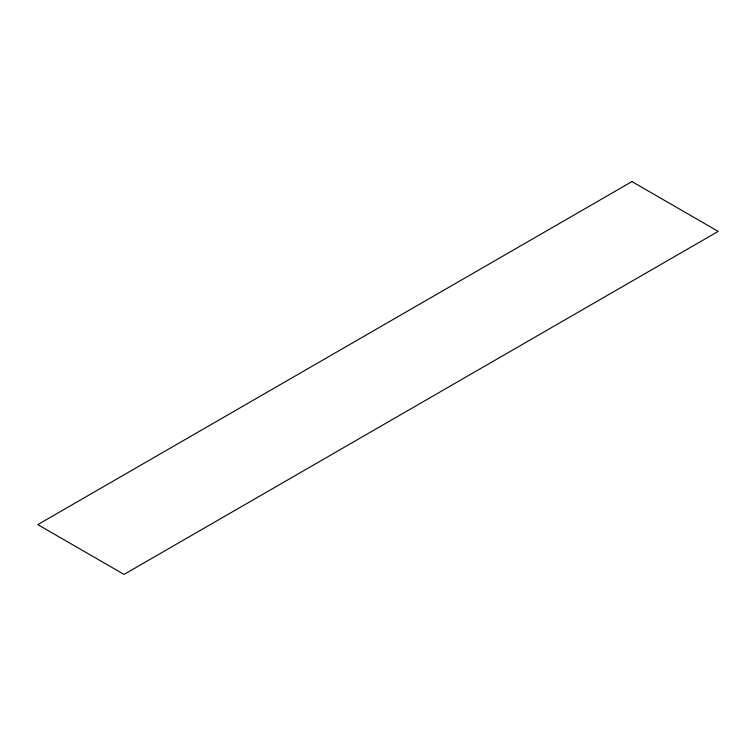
<?xml version="1.0" encoding="UTF-8"?>
<svg xmlns="http://www.w3.org/2000/svg" width="756" height="756" viewBox="0 0 756 756"><rect width="100%" height="100%" fill="white"/><g stroke="black" fill="none" stroke-linecap="round" stroke-linejoin="round"><path stroke-width="1.13" d="M631.95 181.591L37.8 524.617L124.05 574.409L718.2 231.383L631.95 181.591"/></g></svg>
